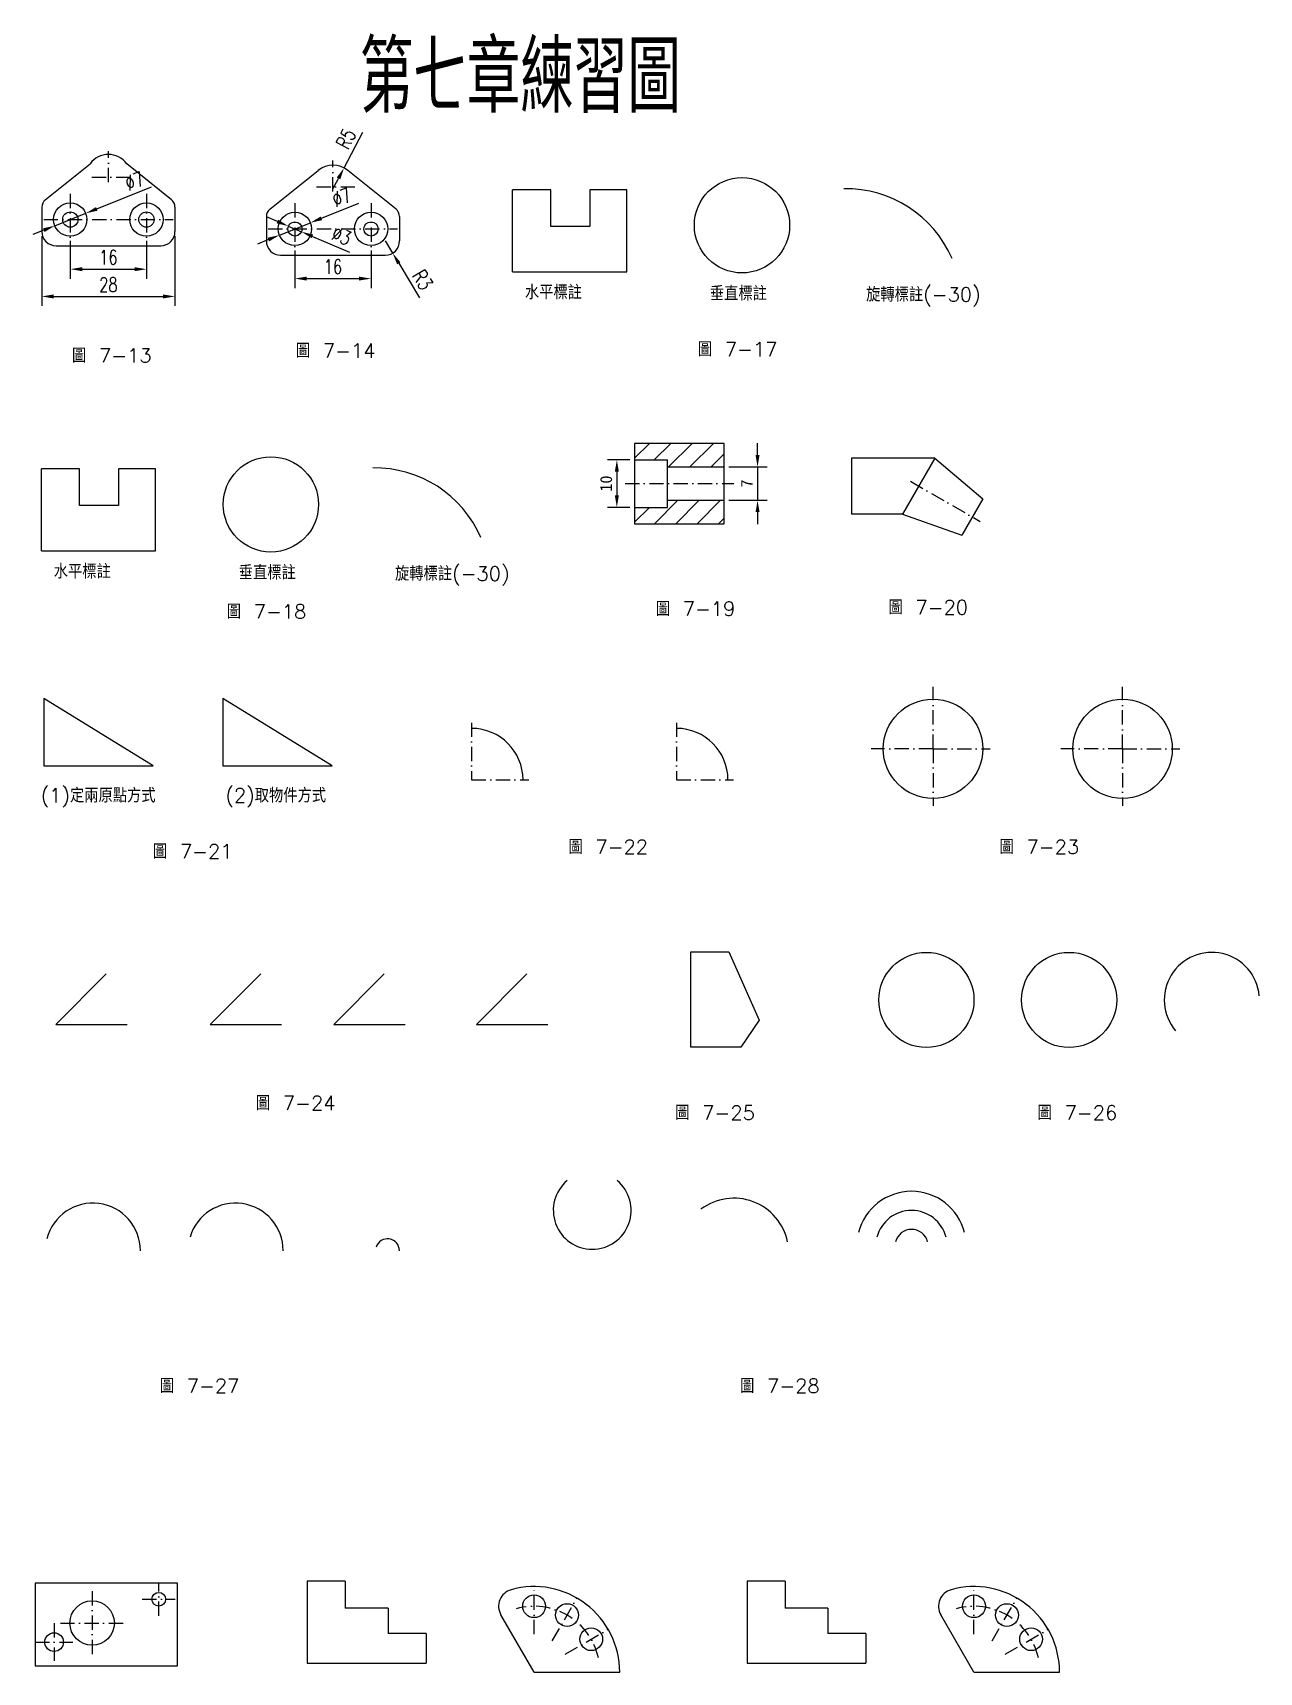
# Model space of a CAD drawing. Extents: x 71 to 345, y -456 to 258.
# Drawn here: x 74.7 to 332.5, y -86.9 to 257.7 of the extents above; entities that cross this region are included whole.
import ezdxf

# ---------------------------------------------------------------- set-up
doc = ezdxf.new("R2010")
doc.units = 0
doc.linetypes.add('CEN3', pattern=[5, 3, -1, 0, -1])
doc.layers.get('0').update_dxf_attribs({"color": 3, "linetype": 'CONTINUOUS'})
doc.layers.get('DEFPOINTS').update_dxf_attribs({"color": 3, "linetype": 'CONTINUOUS'})
for name, color, linetype in [('CENT3', 1, 'CEN3'), ('文字', 6, 'CONTINUOUS'), ('輪廓線', 7, 'CONTINUOUS')]:
    doc.layers.add(name, color=color, linetype=linetype)
doc.styles.add('CNS', font='romans.shx', dxfattribs={"width": 0.75, "height": 3, "bigfont": 'chineset.shx'})
doc.styles.add('CNS1', font='txt.shx', dxfattribs={"height": 3, "bigfont": 'chineset.shx'})
doc.styles.add('CNS75', font='txt.shx', dxfattribs={"width": 0.75, "height": 3})
doc.dimstyles.new('CNS', dxfattribs={"dimscale": 0, "dimtxt": 3, "dimasz": 2.5, "dimexe": 2, "dimexo": 1, "dimgap": 1, "dimtad": 1, "dimdec": 1, "dimdsep": 46, "dimtxsty": 'CNS75', "dimcen": 0, "dimclrd": 3, "dimclre": 3, "dimclrt": 3, "dimadec": 0, "dimazin": 0, "dimtp": 0.3, "dimtm": 0.3, "dimtfac": 1, "dimtdec": 1, "dimtmove": 0, "dimatfit": 3, "dimfxl": 2, "dimtolj": 1, "dimtzin": 0, "dimarcsym": 0})
doc.dimstyles.new('CNS$3', dxfattribs={"dimscale": 0, "dimtxt": 3, "dimasz": 2.5, "dimexe": 2, "dimexo": 1, "dimgap": 1, "dimtad": 1, "dimdec": 1, "dimdsep": 46, "dimtxsty": 'CNS75', "dimcen": 0, "dimclrd": 3, "dimclre": 3, "dimclrt": 3, "dimadec": 0, "dimazin": 0, "dimtp": 0.3, "dimtm": 0.3, "dimtfac": 1, "dimtdec": 1, "dimtmove": 0, "dimatfit": 2, "dimfxl": 1, "dimtolj": 1, "dimtzin": 0, "dimarcsym": 0})
doc.dimstyles.new('CNS$4', dxfattribs={"dimscale": 0, "dimtxt": 3, "dimasz": 2.5, "dimexe": 2, "dimexo": 1, "dimgap": 1, "dimtad": 1, "dimdec": 1, "dimdsep": 46, "dimtxsty": 'CNS75', "dimcen": 0, "dimclrd": 3, "dimclre": 3, "dimclrt": 3, "dimadec": 0, "dimazin": 0, "dimtp": 0.3, "dimtm": 0.3, "dimtfac": 1, "dimtdec": 1, "dimtmove": 0, "dimatfit": 2, "dimfxl": 1, "dimtolj": 1, "dimtzin": 0, "dimarcsym": 0})
doc.dimstyles.get("Standard").update_dxf_attribs({"dimscale": 0, "dimtxt": 2.5, "dimasz": 2.5, "dimexe": 2, "dimexo": 1, "dimgap": 1, "dimtad": 1, "dimdec": 4, "dimdsep": 46, "dimlunit": 6, "dimtxsty": 'Standard', "dimcen": 0, "dimclrd": 7, "dimclre": 7, "dimclrt": 7, "dimadec": 0, "dimazin": 0, "dimtfac": 1, "dimtdec": 4, "dimtmove": 0, "dimatfit": 3, "dimfxl": 1, "dimtolj": 1, "dimtzin": 0, "dimarcsym": 0})

# ---------------------------------------------------------------- blocks, each defined once
blk = doc.blocks.new('*D4')
at = {"color": 3, "lineweight": -2}
for p, q in [((88.17, 220.72), (99.7, 225.35)), ((79.36, 217.18), (85.85, 219.79)), ((77.04, 216.25), (74.72, 215.32))]:
    blk.add_line(p, q, dxfattribs=at)
at = {"color": 3}
for points in [[(88.02, 221.11), (88.33, 220.34), (85.85, 219.79)], [(76.88, 216.64), (77.19, 215.86), (79.36, 217.18)]]:
    blk.add_solid(points, dxfattribs=at)
at = {"layer": 'DEFPOINTS', "color": 0}
for p in [(79.36, 217.18), (85.85, 219.79)]:
    blk.add_point(p, dxfattribs=at)
at = {"color": 3, "insert": (96.1, 226.6), "char_height": 3, "attachment_point": 5, "rotation": 21.8868, "style": 'CNS75'}
blk.add_mtext('\\A1;∅7', dxfattribs=at)
blk = doc.blocks.new('*D5')
at = {"color": 3, "lineweight": -2}
for p, q in [((82.61, 213.99), (82.61, 206.05)), ((98.61, 213.99), (98.61, 206.05)), ((85.11, 208.05), (96.11, 208.05))]:
    blk.add_line(p, q, dxfattribs=at)
at = {"color": 3}
for points in [[(85.11, 208.47), (85.11, 207.63), (82.61, 208.05)], [(96.11, 208.47), (96.11, 207.63), (98.61, 208.05)]]:
    blk.add_solid(points, dxfattribs=at)
at = {"layer": 'DEFPOINTS', "color": 0}
for p in [(82.61, 214.99), (98.61, 214.99), (98.61, 208.05)]:
    blk.add_point(p, dxfattribs=at)
at = {"color": 3, "insert": (90.61, 210.55), "char_height": 3, "attachment_point": 5, "style": 'CNS75'}
blk.add_mtext('\\A1;16', dxfattribs=at)
blk = doc.blocks.new('*D6')
at = {"color": 3, "lineweight": -2}
for p, q in [((76.61, 214.97), (76.61, 200.32)), ((104.61, 214.97), (104.61, 200.32)), ((79.11, 202.32), (102.11, 202.32))]:
    blk.add_line(p, q, dxfattribs=at)
at = {"color": 3}
for points in [[(79.11, 202.74), (79.11, 201.9), (76.61, 202.32)], [(102.11, 202.74), (102.11, 201.9), (104.61, 202.32)]]:
    blk.add_solid(points, dxfattribs=at)
at = {"layer": 'DEFPOINTS', "color": 0}
for p in [(76.61, 215.97), (104.61, 215.97), (104.61, 202.32)]:
    blk.add_point(p, dxfattribs=at)
at = {"color": 3, "insert": (90.61, 204.82), "char_height": 3, "attachment_point": 5, "style": 'CNS75'}
blk.add_mtext('\\A1;28', dxfattribs=at)
blk = doc.blocks.new('*D7')
at = {"color": 3, "lineweight": -2}
for p, q in [((135.39, 218.75), (143.24, 221.9)), ((126.58, 215.21), (133.07, 217.81)), ((124.26, 214.27), (121.94, 213.34))]:
    blk.add_line(p, q, dxfattribs=at)
at = {"color": 3}
for points in [[(135.24, 219.13), (135.55, 218.36), (133.07, 217.81)], [(124.1, 214.66), (124.41, 213.89), (126.58, 215.21)]]:
    blk.add_solid(points, dxfattribs=at)
at = {"layer": 'DEFPOINTS', "color": 0}
for p in [(133.07, 217.81), (126.58, 215.21)]:
    blk.add_point(p, dxfattribs=at)
at = {"color": 3, "insert": (139.64, 223.15), "char_height": 3, "attachment_point": 5, "rotation": 21.8868, "style": 'CNS75'}
blk.add_mtext('\\A1;∅7', dxfattribs=at)
blk = doc.blocks.new('*D8')
at = {"color": 3, "lineweight": -2}
for p, q in [((129.82, 212.01), (129.82, 204.07)), ((145.82, 212.01), (145.82, 204.07)), ((132.32, 206.07), (143.32, 206.07))]:
    blk.add_line(p, q, dxfattribs=at)
at = {"color": 3}
for points in [[(132.32, 206.49), (132.32, 205.66), (129.82, 206.07)], [(143.32, 206.49), (143.32, 205.66), (145.82, 206.07)]]:
    blk.add_solid(points, dxfattribs=at)
at = {"layer": 'DEFPOINTS', "color": 0}
for p in [(129.82, 213.01), (145.82, 213.01), (145.82, 206.07)]:
    blk.add_point(p, dxfattribs=at)
at = {"color": 3, "insert": (137.82, 208.57), "char_height": 3, "attachment_point": 5, "style": 'CNS75'}
blk.add_mtext('\\A1;16', dxfattribs=at)
blk = doc.blocks.new('*D9')
at = {"color": 3, "lineweight": -2}
for p, q in [((148.82, 213.99), (150.37, 211.42)), ((151.66, 209.28), (156.03, 202.04))]:
    blk.add_line(p, q, dxfattribs=at)
at = {"color": 3}
blk.add_solid([(152.02, 209.5), (151.31, 209.07), (150.37, 211.42)], dxfattribs=at)
at = {"layer": 'DEFPOINTS', "color": 0}
for p in [(148.82, 213.99), (150.37, 211.42)]:
    blk.add_point(p, dxfattribs=at)
at = {"color": 3, "insert": (156.68, 205.79), "char_height": 3, "attachment_point": 5, "rotation": 301.0677, "style": 'CNS75'}
blk.add_mtext('\\A1;R3', dxfattribs=at)
blk = doc.blocks.new('*D10')
at = {"color": 3, "lineweight": -2}
for p, q in [((126.14, 218.08), (123.84, 219.06)), ((128.44, 217.1), (131.2, 215.92)), ((133.5, 214.94), (141.29, 211.63))]:
    blk.add_line(p, q, dxfattribs=at)
at = {"color": 3}
for points in [[(126.31, 218.46), (125.98, 217.69), (128.44, 217.1)], [(133.67, 215.33), (133.34, 214.56), (131.2, 215.92)]]:
    blk.add_solid(points, dxfattribs=at)
at = {"layer": 'DEFPOINTS', "color": 0}
for p in [(128.44, 217.1), (131.2, 215.92)]:
    blk.add_point(p, dxfattribs=at)
at = {"color": 3, "insert": (139.62, 215.06), "char_height": 3, "attachment_point": 5, "rotation": 336.9349, "style": 'CNS75'}
blk.add_mtext('\\A1;∅3', dxfattribs=at)
blk = doc.blocks.new('*D11')
at = {"color": 3, "lineweight": -2}
for p, q in [((140.15, 229.35), (144.1, 236.83)), ((137.82, 224.93), (138.99, 227.14))]:
    blk.add_line(p, q, dxfattribs=at)
at = {"color": 3}
blk.add_solid([(138.62, 227.33), (139.36, 226.95), (140.15, 229.35)], dxfattribs=at)
at = {"layer": 'DEFPOINTS', "color": 0}
for p in [(140.15, 229.35), (137.82, 224.93)]:
    blk.add_point(p, dxfattribs=at)
at = {"color": 3, "insert": (140.55, 235.46), "char_height": 3, "attachment_point": 5, "rotation": 62.2099, "style": 'CNS75'}
blk.add_mtext('\\A1;R5', dxfattribs=at)
blk = doc.blocks.new('*D12')
at = {"color": 7, "lineweight": -2}
for p, q in [((200.24, 167.98), (195.5, 167.98)), ((197.5, 165.48), (197.5, 160.48)), ((200.24, 157.98), (195.5, 157.98))]:
    blk.add_line(p, q, dxfattribs=at)
at = {"color": 7}
for points in [[(197.08, 165.48), (197.92, 165.48), (197.5, 167.98)], [(197.08, 160.48), (197.92, 160.48), (197.5, 157.98)]]:
    blk.add_solid(points, dxfattribs=at)
at = {"layer": 'DEFPOINTS', "color": 0}
for p in [(201.24, 167.98), (197.5, 157.98), (201.24, 157.98)]:
    blk.add_point(p, dxfattribs=at)
at = {"color": 7, "insert": (195.25, 162.98), "char_height": 2.5, "attachment_point": 5, "rotation": 90}
blk.add_mtext('\\A1;10', dxfattribs=at)
blk = doc.blocks.new('*D13')
at = {"color": 7, "lineweight": -2}
for p, q in [((227.08, 168.98), (227.08, 171.48)), ((221.07, 166.48), (229.08, 166.48)), ((227.08, 166.48), (227.08, 159.48)), ((221.07, 159.48), (229.08, 159.48)), ((227.08, 156.98), (227.08, 154.48))]:
    blk.add_line(p, q, dxfattribs=at)
at = {"color": 7}
for points in [[(226.66, 168.98), (227.5, 168.98), (227.08, 166.48)], [(226.66, 156.98), (227.5, 156.98), (227.08, 159.48)]]:
    blk.add_solid(points, dxfattribs=at)
at = {"layer": 'DEFPOINTS', "color": 0}
for p in [(220.07, 166.48), (220.07, 159.48), (227.08, 159.48)]:
    blk.add_point(p, dxfattribs=at)
at = {"color": 7, "insert": (224.83, 162.98), "char_height": 2.5, "attachment_point": 5, "rotation": 90}
blk.add_mtext('\\A1;7', dxfattribs=at)

msp = doc.modelspace()

# ---------------------------------------------------------------- hatches: boundary and pattern name
h = msp.add_hatch()
h.set_pattern_fill('ANSI31', color=256, style=0)
h.set_pattern_definition([(45, (120.017, -56.5648), (-2.245064, 2.245064), [])])
h.paths.add_polyline_path([(220.075, 171.442), (201.24, 171.442), (201.24, 167.983), (208.178, 167.983), (208.178, 166.483), (220.075, 166.483)])
h.paths.add_polyline_path([(220.075, 159.483), (208.178, 159.483), (208.178, 157.983), (201.24, 157.983), (201.24, 154.524), (220.075, 154.524)])

# ---------------------------------------------------------------- linework, layer by layer
at = {"layer": 'CENT3'}
for p, q in [((90.607, 226.362), (90.607, 232.847)), ((137.824, 224.386), (137.824, 230.871)), ((87.125, 227.362), (95.479, 227.362)), ((134.342, 225.386), (142.695, 225.386)), ((82.607, 223.878), (82.607, 213.095)), ((98.607, 223.878), (98.607, 213.095)), ((129.824, 221.901), (129.824, 211.119)), ((145.824, 221.901), (145.824, 211.119)), ((77.009, 218.486), (104.205, 218.486)), ((124.226, 216.51), (151.422, 216.51)), ((199.24, 162.983), (222.075, 162.983)), ((259.222, 163.47), (273.853, 155.023)), ((263.965, 107.223), (263.965, 120.223)), ((303.816, 107.223), (303.816, 120.223)), ((166.979, 112.721), (166.979, 100.721)), ((210.055, 112.721), (210.055, 100.721)), ((263.965, 107.223), (250.965, 107.223)), ((263.965, 107.223), (275.965, 107.223)), ((263.965, 107.223), (263.965, 95.223)), ((303.816, 107.223), (290.816, 107.223)), ((303.816, 107.223), (315.816, 107.223)), ((303.816, 107.223), (303.816, 95.223)), ((166.979, 100.721), (178.979, 100.721)), ((210.055, 100.721), (222.055, 100.721)), ((101.197, -74.994), (101.197, -68.097)), ((180.095, -78.864), (180.095, -68.873)), ((272.573, -78.864), (272.573, -68.873)), ((87.197, -69.868), (87.197, -83.222)), ((97.748, -71.545), (104.645, -71.545)), ((183.914, -80.259), (189.095, -71.285)), ((276.392, -80.259), (281.573, -71.285)), ((79.197, -76.583), (79.197, -84.507)), ((80.519, -76.545), (93.874, -76.545)), ((186.656, -83.085), (195.684, -77.873)), ((279.134, -83.085), (288.162, -77.873)), ((75.235, -80.545), (83.159, -80.545))]:
    msp.add_line(p, q, dxfattribs=at)
for centre in [(180.095, -86.873), (272.573, -86.873)]:
    msp.add_arc(centre, 13.87, 12.57433, 105.65858, dxfattribs=at)
at = {"layer": 'DEFPOINTS', "color": 0, "linetype": 'ByBlock'}
for p in [(93.623, 231.094), (94.459, 230.223), (140.839, 229.118), (141.676, 228.246), (90.607, 227.362), (90.607, 227.362), (137.824, 225.386), (137.824, 225.386), (104.419, 222.197), (79.5, 217.126), (85.714, 219.847), (132.93, 217.87), (151.636, 220.22), (103.935, 213.848), (126.717, 215.15), (103.422, 213.436), (150.639, 211.46), (151.152, 211.871), (191.379, -80.394), (283.857, -80.394), (180.095, -86.873), (180.095, -86.873), (180.095, -86.873), (272.573, -86.873), (272.573, -86.873), (272.573, -86.873)]:
    msp.add_point(p, dxfattribs=at)
at = {"layer": '輪廓線'}
for p, q in [((77.352, 222.646), (86.755, 230.223)), ((103.862, 222.646), (94.459, 230.223)), ((124.569, 220.669), (134.686, 228.822)), ((151.079, 220.669), (140.961, 228.822)), ((183.589, 224.723), (175.589, 224.723)), ((175.589, 207.509), (175.589, 224.723)), ((183.589, 217.046), (183.589, 224.723)), ((199.589, 224.723), (191.788, 224.723)), ((191.788, 224.723), (191.788, 217.046)), ((199.589, 207.509), (199.589, 224.723)), ((76.607, 221.088), (76.607, 215.969)), ((104.607, 221.088), (104.607, 215.969)), ((123.824, 219.112), (123.824, 213.992)), ((151.824, 219.112), (151.824, 213.992)), ((191.788, 217.046), (183.589, 217.046)), ((79.607, 212.969), (101.607, 212.969)), ((126.824, 210.992), (148.824, 210.992)), ((175.589, 207.509), (199.589, 207.509)), ((220.075, 171.442), (201.24, 171.442)), ((201.24, 171.442), (201.24, 154.524)), ((220.075, 154.524), (220.075, 171.442)), ((84.548, 166.049), (76.548, 166.049)), ((76.548, 148.835), (76.548, 166.049)), ((84.548, 158.373), (84.548, 166.049)), ((100.548, 166.049), (92.746, 166.049)), ((92.746, 166.049), (92.746, 158.373)), ((100.548, 148.835), (100.548, 166.049)), ((201.24, 167.983), (208.178, 167.983)), ((208.178, 157.983), (208.178, 167.983)), ((208.178, 166.483), (220.075, 166.483)), ((264.353, 168.355), (257.556, 156.584)), ((264.353, 168.355), (274.417, 159.788)), ((208.178, 159.483), (220.075, 159.483)), ((274.417, 159.788), (270.008, 152.151)), ((92.746, 158.373), (84.548, 158.373)), ((201.24, 157.983), (208.178, 157.983)), ((257.556, 156.584), (246.803, 156.584)), ((257.556, 156.584), (270.008, 152.151)), ((201.24, 154.524), (220.075, 154.524)), ((76.548, 148.835), (100.548, 148.835)), ((77.049, 117.823), (77.049, 103.666)), ((100.04, 103.666), (77.049, 117.823)), ((137.672, 103.666), (114.681, 117.823)), ((114.681, 117.823), (114.681, 103.666)), ((77.049, 103.666), (100.04, 103.666)), ((114.681, 103.666), (137.672, 103.666)), ((213.064, 44.484), (213.064, 64.553)), ((213.064, 64.553), (221.055, 64.553)), ((221.055, 64.553), (227.448, 50.185)), ((79.537, 49.301), (90.143, 59.907)), ((112.036, 49.301), (122.643, 59.907)), ((137.993, 49.301), (148.6, 59.907)), ((167.993, 49.301), (178.6, 59.907)), ((79.537, 49.301), (94.537, 49.301)), ((112.036, 49.301), (127.036, 49.301)), ((137.993, 49.301), (152.993, 49.301)), ((167.993, 49.301), (182.993, 49.301)), ((227.448, 50.185), (223.566, 44.484)), ((223.566, 44.484), (213.064, 44.484)), ((105.133, -68.183), (75.197, -68.183)), ((75.197, -68.183), (75.197, -85.545)), ((105.133, -85.545), (105.133, -68.183)), ((132.394, -67.768), (132.394, -84.982)), ((140.394, -67.768), (132.394, -67.768)), ((140.394, -67.768), (140.394, -73.444)), ((224.872, -67.768), (224.872, -84.982)), ((232.872, -67.768), (224.872, -67.768)), ((232.872, -67.768), (232.872, -73.444)), ((149.394, -73.444), (140.394, -73.444)), ((149.394, -73.444), (149.394, -78.768)), ((180.095, -86.873), (173.124, -74.798)), ((241.872, -73.444), (232.872, -73.444)), ((241.872, -73.444), (241.872, -78.768)), ((272.573, -86.873), (265.602, -74.798)), ((157.394, -78.768), (149.394, -78.768)), ((157.394, -78.768), (157.394, -84.982)), ((249.872, -78.768), (241.872, -78.768)), ((249.872, -78.768), (249.872, -84.982)), ((75.197, -85.545), (105.133, -85.545)), ((132.394, -84.982), (157.394, -84.982)), ((224.872, -84.982), (249.872, -84.982)), ((180.095, -86.873), (198.095, -86.873)), ((272.573, -86.873), (290.573, -86.873))]:
    msp.add_line(p, q, dxfattribs=at)
msp.add_lwpolyline([(264.353, 168.355), (264.353, 168.355), (246.803, 168.355), (246.803, 156.584)], dxfattribs=at)
for centre, radius in [((223.809, 217.279), 10.014), ((82.607, 218.486), 3.5), ((98.607, 218.486), 3.5), ((82.607, 218.486), 1.605), ((82.607, 218.486), 1.605), ((98.607, 218.486), 1.605), ((98.607, 218.486), 1.605), ((129.824, 216.51), 3.5), ((129.824, 216.51), 1.5), ((145.824, 216.51), 3.5), ((145.824, 216.51), 1.5), ((124.768, 158.605), 10.014), ((263.965, 107.223), 10.448), ((303.816, 107.223), 10.448), ((262.576, 54.442), 10), ((292.576, 54.442), 10), ((87.197, -76.545), 4.677), ((101.197, -71.545), 1.448), ((180.095, -73.003), 2.393), ((272.573, -73.003), 2.393), ((187.03, -74.862), 2.393), ((279.508, -74.862), 2.393), ((79.197, -80.545), 1.962), ((192.107, -79.938), 2.393), ((284.585, -79.938), 2.393)]:
    msp.add_circle(centre, radius, dxfattribs=at)
for centre, radius, start, end in [((90.607, 227.362), 4.798, 36.59816, 143.40184), ((137.824, 224.929), 5, 51.1378, 128.8622), ((245.653, 200.654), 24.301, 23.3984, 90.98414), ((78.607, 221.088), 2, 128.8622, 180), ((102.607, 221.088), 2, 0, 51.1378), ((125.824, 219.112), 2, 128.8622, 180), ((149.824, 219.112), 2, 0, 51.1378), ((79.607, 215.969), 3, 180, 270), ((101.607, 215.969), 3, 270, 0), ((126.824, 213.992), 3, 180, 270), ((148.824, 213.992), 3, 270, 0), ((146.611, 141.98), 24.301, 23.3984, 90.98414), ((166.979, 100.721), 10.8, 0, 90), ((210.055, 100.721), 10.8, 0, 90), ((322.576, 54.442), 10, 5.07307, 220.44508), ((87.348, 1.73), 10, 0, 165.44695), ((117.348, 1.73), 10, 0, 163.28998), ((149.285, 1.73), 2.5, 0, 162.33399), ((180.095, -86.873), 18, 0, 105.52249), ((272.573, -86.873), 18, 0, 105.52249), ((176.242, -72.998), 3.6, 105.52249, 210), ((268.72, -72.998), 3.6, 105.52249, 210)]:
    msp.add_arc(centre, radius, start, end, dxfattribs=at)
at = {"layer": '輪廓線', "color": 0}
for centre, radius, start, end in [((192.321, 10.22), 8.178, 129.9331, 50.0669), ((259.447, 2.723), 11.488, 14.15994, 165.84006), ((222.121, 1.278), 11.488, 11.54855, 127.14185), ((259.447, 2.723), 7.488, 14.15994, 165.84006), ((259.447, 2.723), 3.488, 14.15994, 165.84006)]:
    msp.add_arc(centre, radius, start, end, dxfattribs=at)

# ---------------------------------------------------------------- texts
at = {"layer": '文字', "style": 'CNS1'}
for s, p in [('水平標註', (178.164, 201.693)), ('垂直標註', (217.056, 201.46)), ('旋轉標註(-30)', (249.893, 201.228)), ('水平標註', (79.122, 143.02)), ('垂直標註', (118.015, 142.787)), ('旋轉標註(-30)', (150.852, 142.554)), (' (1)定兩原點方式', (73.698, 95.932)), ('(2)取物件方式', (115.203, 95.932))]:
    msp.add_text(s, height=3, dxfattribs=at).set_placement(p)
at = {"layer": '輪廓線', "style": 'CNS', "width": 0.75}
msp.add_text('第七章練習圖', height=15, dxfattribs=at).set_placement((143.461, 240.929))
at = {"layer": '輪廓線', "style": 'CNS1'}
for s, p in [('圖 7-13', (82.962, 188.41)), ('圖 7-14', (130.022, 189.412)), ('圖 7-17', (214.532, 189.709)), ('圖 7-19', (205.686, 135.169)), ('圖 7-20', (254.597, 135.459)), ('圖 7-18', (115.49, 134.592)), ('圖 7-21', (99.983, 84.164)), ('圖 7-22', (187.319, 85.128)), ('圖 7-23', (277.955, 85.128)), ('圖 7-24', (121.615, 31.265)), ('圖 7-25', (209.781, 29.233)), ('圖 7-26', (285.959, 29.233)), ('圖 7-27', (101.411, -28.17)), ('圖 7-28', (223.4, -28.17))]:
    msp.add_text(s, height=3, dxfattribs=at).set_placement(p)

# ---------------------------------------------------------------- dimensions: what is measured, and where the dimension line sits
for center, mpoint, picture, middle in [((137.824, 224.929), (140.155, 229.352), '*D11', (142.758, 234.291)), ((148.824, 213.992), (150.372, 211.423), '*D9', (154.543, 204.499))]:
    dim = msp.add_radius_dim(center=center, mpoint=mpoint, dimstyle='CNS$4', override={"dimscale": 1})
    dim.commit()
    dim.dimension.update_dxf_attribs({"geometry": picture, "text_midpoint": middle, "dimtype": 164})
for p1, p2, picture, middle in [((79.359, 217.182), (85.855, 219.791), '*D4', (97.029, 224.28)), ((126.576, 215.205), (133.071, 217.815), '*D7', (140.572, 220.828)), ((128.444, 217.098), (131.204, 215.922), '*D10', (138.641, 212.756))]:
    dim = msp.add_diameter_dim_2p(p1=p1, p2=p2, dimstyle='CNS$3', override={"dimscale": 1})
    dim.commit()
    dim.dimension.update_dxf_attribs({"geometry": picture, "text_midpoint": middle, "dimtype": 163})
for base, p1, p2, picture, middle in [((104.607, 202.319), (76.607, 215.969), (104.607, 215.969), '*D6', (90.607, 204.819)), ((98.607, 208.05), (82.607, 214.986), (98.607, 214.986), '*D5', (90.607, 210.55)), ((145.824, 206.074), (129.824, 213.01), (145.824, 213.01), '*D8', (137.824, 208.574))]:
    dim = msp.add_linear_dim(base=base, p1=p1, p2=p2, dimstyle='CNS', override={"dimscale": 1})
    dim.commit()
    dim.dimension.update_dxf_attribs({"geometry": picture, "text_midpoint": middle})
for base, p1, p2, picture, middle in [((227.079, 159.483), (220.075, 166.483), (220.075, 159.483), '*D13', (224.829, 162.983)), ((197.501, 157.983), (201.24, 167.983), (201.24, 157.983), '*D12', (195.251, 162.983))]:
    dim = msp.add_linear_dim(base=base, p1=p1, p2=p2, angle=90, dimstyle='Standard', override={"dimscale": 1, "dimdec": 2, "dimtdec": 2})
    dim.commit()
    dim.dimension.update_dxf_attribs({"geometry": picture, "text_midpoint": middle})

doc.saveas('drawing.dxf')
